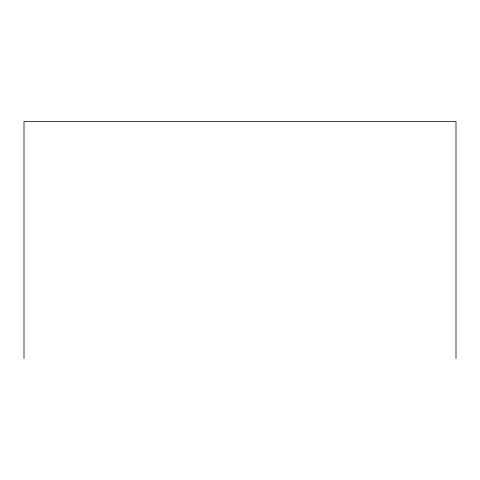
<?xml version="1.0" encoding="UTF-8"?>
<svg xmlns="http://www.w3.org/2000/svg" width="480" height="480" viewBox="0 0 480 480"><rect width="100%" height="100%" fill="white"/><g stroke="black" fill="none" stroke-linecap="round" stroke-linejoin="round"><path stroke-width="0.72" d="M456 358.41L456 121.59L24 121.59L24 358.41"/></g></svg>
